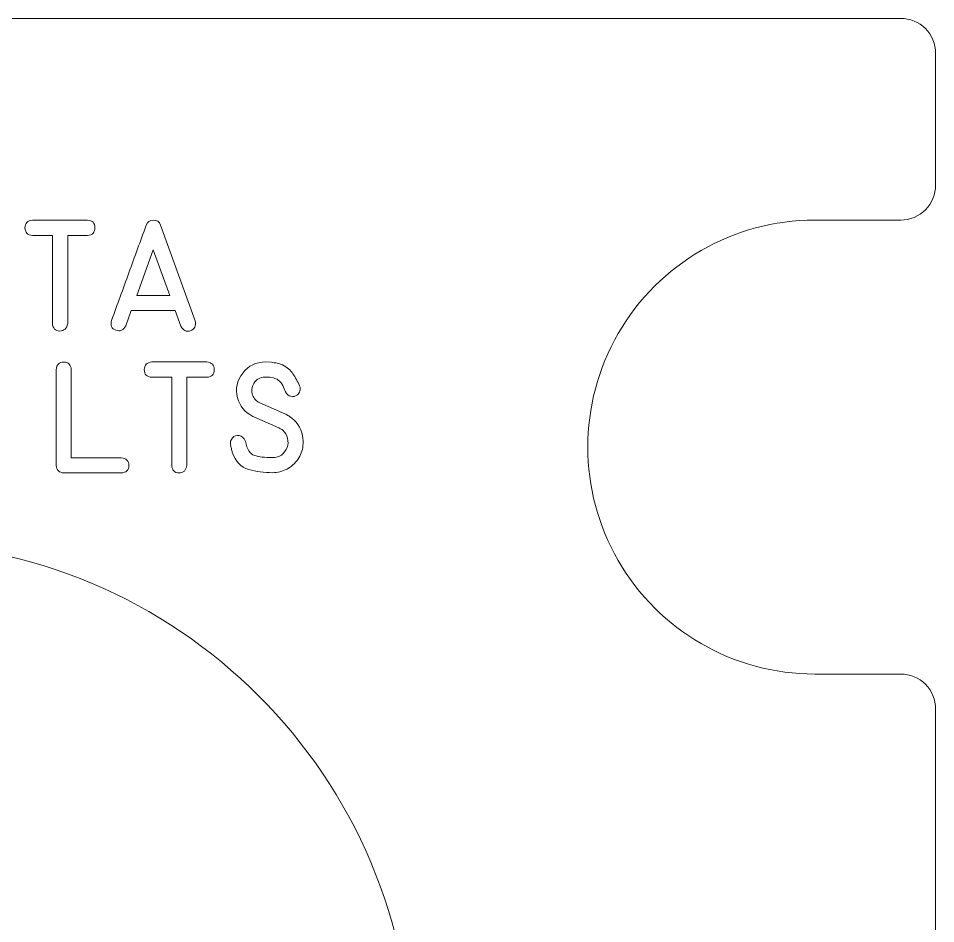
# Model space of a CAD drawing. Header units: millimetres. Extents: x -72 to 72, y -60 to 60.
# Drawn here: x 45.45 to 71.73, y 34.3 to 60.22 of the extents above; entities that cross this region are included whole.
import ezdxf

# ---------------------------------------------------------------- set-up
doc = ezdxf.new("R2010")
doc.units = ezdxf.units.MM
for name, color, linetype in [('CUT', 7, 'Continuous'), ('ENGRAVE', 1, 'Continuous'), ('KNOB_REF_DO_NOT_CUT', 8, 'Continuous')]:
    doc.layers.add(name, color=color, linetype=linetype)

msp = doc.modelspace()

# ---------------------------------------------------------------- linework, layer by layer
at = {"layer": 'CUT', "lineweight": 9}
msp.add_open_spline([(70.6599, -60.1342), (70.9361, -60.152), (71.2072, -60.0547), (71.409, -59.8654), (71.409, -59.8654), (71.6108, -59.676), (71.7252, -59.413), (71.725, -59.1363), (71.725, -59.1363), (71.725, -59.1363), (71.725, -45.2787), (71.725, -45.2787), (71.725, -45.2787), (71.7248, -45.0133), (71.6193, -44.7589), (71.4315, -44.5713), (71.4315, -44.5713), (71.2437, -44.3838), (70.9904, -44.2785), (70.725, -44.2787), (70.725, -44.2787), (70.725, -44.2787), (68.2625, -44.2787), (68.2625, -44.2787), (68.2625, -44.2787), (65.9403, -44.2787), (63.7945, -43.0398), (62.6333, -41.0287), (62.6333, -41.0287), (61.4722, -39.0176), (61.4722, -36.5398), (62.6333, -34.5287), (62.6333, -34.5287), (63.7945, -32.5176), (65.9403, -31.2787), (68.2625, -31.2787), (68.2625, -31.2787), (68.2625, -31.2787), (70.725, -31.2787), (70.725, -31.2787), (70.725, -31.2787), (70.9904, -31.2785), (71.2448, -31.173), (71.4324, -30.9852), (71.4324, -30.9852), (71.6199, -30.7974), (71.7252, -30.5441), (71.725, -30.2787), (71.725, -30.2787), (71.725, -30.2787), (71.725, 40.4463), (71.725, 40.4463), (71.725, 40.4463), (71.7248, 40.7117), (71.6193, 40.9661), (71.4315, 41.1537), (71.4315, 41.1537), (71.2437, 41.3412), (70.9904, 41.4465), (70.725, 41.4463), (70.725, 41.4463), (70.725, 41.4463), (68.2625, 41.4463), (68.2625, 41.4463), (68.2625, 41.4463), (65.9403, 41.4463), (63.7945, 42.6852), (62.6333, 44.6963), (62.6333, 44.6963), (61.4722, 46.7074), (61.4722, 49.1852), (62.6333, 51.1963), (62.6333, 51.1963), (63.7945, 53.2074), (65.9403, 54.4463), (68.2625, 54.4463), (68.2625, 54.4463), (68.2625, 54.4463), (70.725, 54.4463), (70.725, 54.4463), (70.725, 54.4463), (70.9904, 54.4465), (71.2448, 54.552), (71.4324, 54.7398), (71.4324, 54.7398), (71.6199, 54.9276), (71.7252, 55.1809), (71.725, 55.4463), (71.725, 55.4463), (71.725, 55.4463), (71.725, 59.2206), (71.725, 59.2206), (71.725, 59.2206), (71.7248, 59.486), (71.6193, 59.7404), (71.4315, 59.928), (71.4315, 59.928), (71.2437, 60.1155), (70.9904, 60.2208), (70.725, 60.2206), (70.725, 60.2206), (70.725, 60.2206), (-70.725, 60.2206), (-70.725, 60.2206), (-70.725, 60.2206), (-70.9904, 60.2204), (-71.2448, 60.1148), (-71.4324, 59.9271), (-71.4324, 59.9271), (-71.6199, 59.7393), (-71.7252, 59.486), (-71.725, 59.2206), (-71.725, 59.2206), (-71.725, 59.2206), (-71.725, 55.4463), (-71.725, 55.4463), (-71.725, 55.4463), (-71.7248, 55.1809), (-71.6192, 54.9265), (-71.4315, 54.7389), (-71.4315, 54.7389), (-71.2437, 54.5514), (-70.9904, 54.4461), (-70.725, 54.4463), (-70.725, 54.4463), (-70.725, 54.4463), (-68.2625, 54.4463), (-68.2625, 54.4463), (-68.2625, 54.4463), (-65.9403, 54.4463), (-63.7944, 53.2074), (-62.6333, 51.1963), (-62.6333, 51.1963), (-61.4722, 49.1852), (-61.4722, 46.7074), (-62.6333, 44.6963), (-62.6333, 44.6963), (-63.7944, 42.6852), (-65.9403, 41.4463), (-68.2625, 41.4463), (-68.2625, 41.4463), (-68.2625, 41.4463), (-70.725, 41.4463), (-70.725, 41.4463), (-70.725, 41.4463), (-70.9904, 41.4461), (-71.2448, 41.3405), (-71.4324, 41.1528), (-71.4324, 41.1528), (-71.6199, 40.965), (-71.7252, 40.7117), (-71.725, 40.4463), (-71.725, 40.4463), (-71.725, 40.4463), (-71.725, -30.2787), (-71.725, -30.2787), (-71.725, -30.2787), (-71.7248, -30.5441), (-71.6192, -30.7985), (-71.4315, -30.9861), (-71.4315, -30.9861), (-71.2437, -31.1736), (-70.9904, -31.2789), (-70.725, -31.2787), (-70.725, -31.2787), (-70.725, -31.2787), (-68.2625, -31.2787), (-68.2625, -31.2787), (-68.2625, -31.2787), (-65.9403, -31.2787), (-63.7944, -32.5176), (-62.6333, -34.5287), (-62.6333, -34.5287), (-61.4722, -36.5398), (-61.4722, -39.0176), (-62.6333, -41.0287), (-62.6333, -41.0287), (-63.7944, -43.0398), (-65.9403, -44.2787), (-68.2625, -44.2787), (-68.2625, -44.2787), (-68.2625, -44.2787), (-70.725, -44.2787), (-70.725, -44.2787), (-70.725, -44.2787), (-70.9904, -44.2789), (-71.2448, -44.3845), (-71.4324, -44.5722), (-71.4324, -44.5722), (-71.6199, -44.76), (-71.7252, -45.0133), (-71.725, -45.2787), (-71.725, -45.2787), (-71.725, -45.2787), (-71.725, -49.9113), (-71.725, -49.9113), (-71.725, -49.9113), (-71.7247, -50.4387), (-71.3163, -50.8752), (-70.7901, -50.9092), (-70.7901, -50.9092), (-70.7901, -50.9092), (70.6599, -60.1342), (70.6599, -60.1342)], degree=3, knots=[0, 0, 0, 0, 0.0192308, 0.0192308, 0.0192308, 0.0192308, 0.0384615, 0.0384615, 0.0384615, 0.0384615, 0.0576923, 0.0576923, 0.0576923, 0.0576923, 0.0769231, 0.0769231, 0.0769231, 0.0769231, 0.0961538, 0.0961538, 0.0961538, 0.0961538, 0.1153846, 0.1153846, 0.1153846, 0.1153846, 0.1346154, 0.1346154, 0.1346154, 0.1346154, 0.1538462, 0.1538462, 0.1538462, 0.1538462, 0.1730769, 0.1730769, 0.1730769, 0.1730769, 0.1923077, 0.1923077, 0.1923077, 0.1923077, 0.2115385, 0.2115385, 0.2115385, 0.2115385, 0.2307692, 0.2307692, 0.2307692, 0.2307692, 0.25, 0.25, 0.25, 0.25, 0.2692308, 0.2692308, 0.2692308, 0.2692308, 0.2884615, 0.2884615, 0.2884615, 0.2884615, 0.3076923, 0.3076923, 0.3076923, 0.3076923, 0.3269231, 0.3269231, 0.3269231, 0.3269231, 0.3461538, 0.3461538, 0.3461538, 0.3461538, 0.3653846, 0.3653846, 0.3653846, 0.3653846, 0.3846154, 0.3846154, 0.3846154, 0.3846154, 0.4038462, 0.4038462, 0.4038462, 0.4038462, 0.4230769, 0.4230769, 0.4230769, 0.4230769, 0.4423077, 0.4423077, 0.4423077, 0.4423077, 0.4615385, 0.4615385, 0.4615385, 0.4615385, 0.4807692, 0.4807692, 0.4807692, 0.4807692, 0.5, 0.5, 0.5, 0.5, 0.5192308, 0.5192308, 0.5192308, 0.5192308, 0.5384615, 0.5384615, 0.5384615, 0.5384615, 0.5576923, 0.5576923, 0.5576923, 0.5576923, 0.5769231, 0.5769231, 0.5769231, 0.5769231, 0.5961538, 0.5961538, 0.5961538, 0.5961538, 0.6153846, 0.6153846, 0.6153846, 0.6153846, 0.6346154, 0.6346154, 0.6346154, 0.6346154, 0.6538462, 0.6538462, 0.6538462, 0.6538462, 0.6730769, 0.6730769, 0.6730769, 0.6730769, 0.6923077, 0.6923077, 0.6923077, 0.6923077, 0.7115385, 0.7115385, 0.7115385, 0.7115385, 0.7307692, 0.7307692, 0.7307692, 0.7307692, 0.75, 0.75, 0.75, 0.75, 0.7692308, 0.7692308, 0.7692308, 0.7692308, 0.7884615, 0.7884615, 0.7884615, 0.7884615, 0.8076923, 0.8076923, 0.8076923, 0.8076923, 0.8269231, 0.8269231, 0.8269231, 0.8269231, 0.8461538, 0.8461538, 0.8461538, 0.8461538, 0.8653846, 0.8653846, 0.8653846, 0.8653846, 0.8846154, 0.8846154, 0.8846154, 0.8846154, 0.9038462, 0.9038462, 0.9038462, 0.9038462, 0.9230769, 0.9230769, 0.9230769, 0.9230769, 0.9423077, 0.9423077, 0.9423077, 0.9423077, 0.9615385, 0.9615385, 0.9615385, 0.9615385, 1, 1, 1, 1], dxfattribs=at)
at = {"layer": 'ENGRAVE', "lineweight": 9}
for points, knots in [([(46.4261, 51.4861), (46.4261, 51.4861), (46.4261, 54.007), (46.4261, 54.007), (46.4261, 54.007), (46.4261, 54.007), (45.8573, 54.007), (45.8573, 54.007), (45.8573, 54.007), (45.7128, 54.0181), (45.6403, 54.0911), (45.6408, 54.2245), (45.6408, 54.2245), (45.6414, 54.3584), (45.7139, 54.4319), (45.8573, 54.4441), (45.8573, 54.4441), (45.8573, 54.4441), (47.431, 54.4441), (47.431, 54.4441), (47.431, 54.4441), (47.5733, 54.433), (47.6453, 54.3594), (47.6458, 54.2245), (47.6458, 54.2245), (47.6464, 54.0901), (47.5744, 54.0171), (47.431, 54.007), (47.431, 54.007), (47.431, 54.007), (46.8637, 54.007), (46.8637, 54.007), (46.8637, 54.007), (46.8637, 54.007), (46.8637, 51.4861), (46.8637, 51.4861), (46.8637, 51.4861), (46.8399, 51.3395), (46.7637, 51.267), (46.6346, 51.2691), (46.6346, 51.2691), (46.506, 51.2712), (46.4367, 51.3437), (46.4261, 51.4861)], [0, 0, 0, 0, 0.0833333, 0.0833333, 0.0833333, 0.0833333, 0.1666667, 0.1666667, 0.1666667, 0.1666667, 0.25, 0.25, 0.25, 0.25, 0.3333333, 0.3333333, 0.3333333, 0.3333333, 0.4166667, 0.4166667, 0.4166667, 0.4166667, 0.5, 0.5, 0.5, 0.5, 0.5833333, 0.5833333, 0.5833333, 0.5833333, 0.6666667, 0.6666667, 0.6666667, 0.6666667, 0.75, 0.75, 0.75, 0.75, 0.8333333, 0.8333333, 0.8333333, 0.8333333, 1, 1, 1, 1]), ([(48.1194, 51.5681), (48.2845, 52.0242), (48.4501, 52.4798), (48.6158, 52.9349), (48.6158, 52.9349), (48.7819, 53.39), (48.9481, 53.8456), (49.1142, 54.3012), (49.1142, 54.3012), (49.1486, 54.3954), (49.2164, 54.443), (49.3174, 54.4441), (49.3174, 54.4441), (49.419, 54.4452), (49.4873, 54.3975), (49.5222, 54.3012), (49.5222, 54.3012), (49.5222, 54.3012), (50.516, 51.5607), (50.516, 51.5607), (50.516, 51.5607), (50.5467, 51.4146), (50.5023, 51.321), (50.3827, 51.2786), (50.3827, 51.2786), (50.2625, 51.2358), (50.1705, 51.2797), (50.1048, 51.4088), (50.1048, 51.4088), (50.1048, 51.4088), (49.9456, 51.8522), (49.9456, 51.8522), (49.9456, 51.8522), (49.9456, 51.8522), (48.6819, 51.8522), (48.6819, 51.8522), (48.6819, 51.8522), (48.6819, 51.8522), (48.5269, 51.4194), (48.5269, 51.4194), (48.5269, 51.4194), (48.4607, 51.2892), (48.3665, 51.2469), (48.2448, 51.2919), (48.2448, 51.2919), (48.1226, 51.3363), (48.0808, 51.4289), (48.1194, 51.5681)], [0, 0, 0, 0, 0.0769231, 0.0769231, 0.0769231, 0.0769231, 0.1538462, 0.1538462, 0.1538462, 0.1538462, 0.2307692, 0.2307692, 0.2307692, 0.2307692, 0.3076923, 0.3076923, 0.3076923, 0.3076923, 0.3846154, 0.3846154, 0.3846154, 0.3846154, 0.4615385, 0.4615385, 0.4615385, 0.4615385, 0.5384615, 0.5384615, 0.5384615, 0.5384615, 0.6153846, 0.6153846, 0.6153846, 0.6153846, 0.6923077, 0.6923077, 0.6923077, 0.6923077, 0.7692308, 0.7692308, 0.7692308, 0.7692308, 0.8461538, 0.8461538, 0.8461538, 0.8461538, 1, 1, 1, 1]), ([(49.7873, 52.2877), (49.7873, 52.2877), (49.3159, 53.59), (49.3159, 53.59), (49.3159, 53.59), (49.3159, 53.59), (48.8417, 52.2877), (48.8417, 52.2877), (48.8417, 52.2877), (48.8417, 52.2877), (49.7873, 52.2877), (49.7873, 52.2877)], [0, 0, 0, 0, 0.25, 0.25, 0.25, 0.25, 0.5, 0.5, 0.5, 0.5, 1, 1, 1, 1]), ([(49.3159, 53.59), (49.3159, 53.59), (49.7873, 52.2877), (49.7873, 52.2877), (49.7873, 52.2877), (49.7873, 52.2877), (49.3159, 53.59), (49.3159, 53.59)], [0, 0, 0, 0, 0.3333333, 0.3333333, 0.3333333, 0.3333333, 1, 1, 1, 1]), ([(46.7503, 47.2052), (46.6233, 47.2137), (46.5498, 47.2851), (46.5302, 47.4206), (46.5302, 47.4206), (46.5302, 47.4206), (46.5302, 50.1617), (46.5302, 50.1617), (46.5302, 50.1617), (46.5519, 50.3104), (46.6276, 50.3834), (46.7567, 50.3813), (46.7567, 50.3813), (46.8858, 50.3786), (46.9562, 50.3051), (46.9673, 50.1617), (46.9673, 50.1617), (46.9673, 50.1617), (46.9673, 47.6381), (46.9673, 47.6381), (46.9673, 47.6381), (46.9673, 47.6381), (48.3982, 47.6391), (48.3982, 47.6391), (48.3982, 47.6391), (48.5453, 47.6227), (48.6178, 47.5486), (48.6162, 47.4169), (48.6162, 47.4169), (48.6146, 47.2851), (48.5416, 47.2147), (48.3966, 47.2052), (48.3966, 47.2052), (48.3966, 47.2052), (46.7503, 47.2052), (46.7503, 47.2052)], [0, 0, 0, 0, 0.1, 0.1, 0.1, 0.1, 0.2, 0.2, 0.2, 0.2, 0.3, 0.3, 0.3, 0.3, 0.4, 0.4, 0.4, 0.4, 0.5, 0.5, 0.5, 0.5, 0.6, 0.6, 0.6, 0.6, 0.7, 0.7, 0.7, 0.7, 0.8, 0.8, 0.8, 0.8, 1, 1, 1, 1]), ([(49.8428, 47.4238), (49.8428, 47.4238), (49.8428, 49.9447), (49.8428, 49.9447), (49.8428, 49.9447), (49.8428, 49.9447), (49.274, 49.9447), (49.274, 49.9447), (49.274, 49.9447), (49.1295, 49.9558), (49.057, 50.0288), (49.0575, 50.1622), (49.0575, 50.1622), (49.0581, 50.2961), (49.1306, 50.3696), (49.274, 50.3818), (49.274, 50.3818), (49.274, 50.3818), (50.8477, 50.3818), (50.8477, 50.3818), (50.8477, 50.3818), (50.99, 50.3707), (51.062, 50.2971), (51.0625, 50.1622), (51.0625, 50.1622), (51.0631, 50.0278), (50.9911, 49.9548), (50.8477, 49.9447), (50.8477, 49.9447), (50.8477, 49.9447), (50.2804, 49.9447), (50.2804, 49.9447), (50.2804, 49.9447), (50.2804, 49.9447), (50.2804, 47.4238), (50.2804, 47.4238), (50.2804, 47.4238), (50.2566, 47.2772), (50.1804, 47.2047), (50.0513, 47.2068), (50.0513, 47.2068), (49.9227, 47.2089), (49.8534, 47.2814), (49.8428, 47.4238)], [0, 0, 0, 0, 0.0833333, 0.0833333, 0.0833333, 0.0833333, 0.1666667, 0.1666667, 0.1666667, 0.1666667, 0.25, 0.25, 0.25, 0.25, 0.3333333, 0.3333333, 0.3333333, 0.3333333, 0.4166667, 0.4166667, 0.4166667, 0.4166667, 0.5, 0.5, 0.5, 0.5, 0.5833333, 0.5833333, 0.5833333, 0.5833333, 0.6666667, 0.6666667, 0.6666667, 0.6666667, 0.75, 0.75, 0.75, 0.75, 0.8333333, 0.8333333, 0.8333333, 0.8333333, 1, 1, 1, 1]), ([(53.0845, 48.8964), (53.0845, 48.8964), (53.1093, 48.8858), (53.1093, 48.8858), (53.1093, 48.8858), (53.1093, 48.8858), (53.1374, 48.8721), (53.1374, 48.8721), (53.1374, 48.8721), (53.1374, 48.8721), (53.1622, 48.8578), (53.1622, 48.8578), (53.1622, 48.8578), (53.1691, 48.8525), (53.1776, 48.8477), (53.1861, 48.843), (53.1861, 48.843), (53.1951, 48.8388), (53.2035, 48.8335), (53.212, 48.8287), (53.212, 48.8287), (53.4162, 48.6943), (53.5432, 48.508), (53.5914, 48.2704), (53.5914, 48.2704), (53.6099, 48.1773), (53.6142, 48.0815), (53.6041, 47.9836), (53.6041, 47.9836), (53.5872, 47.8429), (53.538, 47.7132), (53.4559, 47.5936), (53.4559, 47.5936), (53.3739, 47.474), (53.2707, 47.382), (53.1469, 47.3169), (53.1469, 47.3169), (53.0135, 47.2465), (52.8754, 47.2116), (52.7326, 47.2116), (52.7326, 47.2116), (52.4928, 47.2116), (52.2642, 47.2423), (52.0457, 47.3036), (52.0457, 47.3036), (51.8277, 47.365), (51.6721, 47.5296), (51.5795, 47.7974), (51.5795, 47.7974), (51.5668, 47.8317), (51.5578, 47.8667), (51.5515, 47.9027), (51.5515, 47.9027), (51.5451, 47.9392), (51.5377, 47.9752), (51.5298, 48.0117), (51.5298, 48.0117), (51.5144, 48.0857), (51.5324, 48.1514), (51.5848, 48.2085), (51.5848, 48.2085), (51.6367, 48.2651), (51.7017, 48.2868), (51.779, 48.2736), (51.779, 48.2736), (51.861, 48.2567), (51.9176, 48.2064), (51.9499, 48.1217), (51.9499, 48.1217), (51.9499, 48.1217), (51.9547, 48.1074), (51.9547, 48.1074), (51.9547, 48.1074), (52.0039, 47.8831), (52.0907, 47.7492), (52.214, 47.7058), (52.214, 47.7058), (52.3378, 47.6624), (52.5093, 47.6428), (52.7294, 47.6471), (52.7294, 47.6471), (52.9321, 47.6471), (53.0712, 47.7423), (53.1469, 47.9323), (53.1469, 47.9323), (53.1797, 48.017), (53.185, 48.1053), (53.1622, 48.1969), (53.1622, 48.1969), (53.1395, 48.2879), (53.0945, 48.3646), (53.0273, 48.4255), (53.0273, 48.4255), (52.9971, 48.4514), (52.958, 48.4752), (52.9093, 48.498), (52.9093, 48.498), (52.9093, 48.498), (52.1918, 48.8128), (52.1918, 48.8128), (52.1918, 48.8128), (52.1918, 48.8128), (52.1685, 48.8255), (52.1685, 48.8255), (52.1685, 48.8255), (51.9335, 48.9493), (51.788, 49.1256), (51.7314, 49.3542), (51.7314, 49.3542), (51.6621, 49.6187), (51.7102, 49.8558), (51.8764, 50.0664), (51.8764, 50.0664), (52.042, 50.2765), (52.26, 50.3818), (52.5294, 50.3818), (52.5294, 50.3818), (52.5294, 50.3818), (52.7003, 50.377), (52.7003, 50.377), (52.7003, 50.377), (52.7558, 50.367), (52.8098, 50.3569), (52.8611, 50.3469), (52.8611, 50.3469), (52.913, 50.3374), (52.9654, 50.3204), (53.0178, 50.2966), (53.0178, 50.2966), (53.148, 50.2358), (53.248, 50.1516), (53.3173, 50.0453), (53.3173, 50.0453), (53.3866, 49.9389), (53.4491, 49.8235), (53.5046, 49.6997), (53.5046, 49.6997), (53.5099, 49.6881), (53.5147, 49.6748), (53.5189, 49.6595), (53.5189, 49.6595), (53.53, 49.6087), (53.5247, 49.5627), (53.503, 49.5214), (53.503, 49.5214), (53.4909, 49.4954), (53.4776, 49.4759), (53.4644, 49.4626), (53.4644, 49.4626), (53.4512, 49.4489), (53.4401, 49.4399), (53.4321, 49.4346), (53.4321, 49.4346), (53.3781, 49.3965), (53.3194, 49.3849), (53.2554, 49.4007), (53.2554, 49.4007), (53.1908, 49.415), (53.1421, 49.4563), (53.1077, 49.5246), (53.1077, 49.5246), (53.0808, 49.5843), (53.0522, 49.6457), (53.022, 49.7082), (53.022, 49.7082), (52.9913, 49.7706), (52.9485, 49.8225), (52.894, 49.8643), (52.894, 49.8643), (52.8712, 49.8807), (52.849, 49.8929), (52.8278, 49.9003), (52.8278, 49.9003), (52.8066, 49.9082), (52.7834, 49.9167), (52.7574, 49.9262), (52.7574, 49.9262), (52.7574, 49.9262), (52.6569, 49.9431), (52.6569, 49.9431), (52.6569, 49.9431), (52.6569, 49.9431), (52.514, 49.9479), (52.514, 49.9479), (52.514, 49.9479), (52.3754, 49.9458), (52.2695, 49.886), (52.1965, 49.768), (52.1965, 49.768), (52.1468, 49.6923), (52.1283, 49.6082), (52.1404, 49.515), (52.1404, 49.515), (52.1547, 49.4007), (52.2087, 49.3118), (52.3018, 49.2483), (52.3018, 49.2483), (52.3061, 49.2457), (52.3103, 49.242), (52.3156, 49.2383), (52.3156, 49.2383), (52.3209, 49.2351), (52.3267, 49.2314), (52.3325, 49.2282), (52.3325, 49.2282), (52.3325, 49.2282), (52.35, 49.2208), (52.35, 49.2208), (52.35, 49.2208), (52.35, 49.2208), (52.3685, 49.2129), (52.3685, 49.2129), (52.3685, 49.2129), (52.3685, 49.2129), (53.0845, 48.8964), (53.0845, 48.8964)], [0, 0, 0, 0, 0.0181818, 0.0181818, 0.0181818, 0.0181818, 0.0363636, 0.0363636, 0.0363636, 0.0363636, 0.0545455, 0.0545455, 0.0545455, 0.0545455, 0.0727273, 0.0727273, 0.0727273, 0.0727273, 0.0909091, 0.0909091, 0.0909091, 0.0909091, 0.1090909, 0.1090909, 0.1090909, 0.1090909, 0.1272727, 0.1272727, 0.1272727, 0.1272727, 0.1454545, 0.1454545, 0.1454545, 0.1454545, 0.1636364, 0.1636364, 0.1636364, 0.1636364, 0.1818182, 0.1818182, 0.1818182, 0.1818182, 0.2, 0.2, 0.2, 0.2, 0.2181818, 0.2181818, 0.2181818, 0.2181818, 0.2363636, 0.2363636, 0.2363636, 0.2363636, 0.2545455, 0.2545455, 0.2545455, 0.2545455, 0.2727273, 0.2727273, 0.2727273, 0.2727273, 0.2909091, 0.2909091, 0.2909091, 0.2909091, 0.3090909, 0.3090909, 0.3090909, 0.3090909, 0.3272727, 0.3272727, 0.3272727, 0.3272727, 0.3454545, 0.3454545, 0.3454545, 0.3454545, 0.3636364, 0.3636364, 0.3636364, 0.3636364, 0.3818182, 0.3818182, 0.3818182, 0.3818182, 0.4, 0.4, 0.4, 0.4, 0.4181818, 0.4181818, 0.4181818, 0.4181818, 0.4363636, 0.4363636, 0.4363636, 0.4363636, 0.4545455, 0.4545455, 0.4545455, 0.4545455, 0.4727273, 0.4727273, 0.4727273, 0.4727273, 0.4909091, 0.4909091, 0.4909091, 0.4909091, 0.5090909, 0.5090909, 0.5090909, 0.5090909, 0.5272727, 0.5272727, 0.5272727, 0.5272727, 0.5454545, 0.5454545, 0.5454545, 0.5454545, 0.5636364, 0.5636364, 0.5636364, 0.5636364, 0.5818182, 0.5818182, 0.5818182, 0.5818182, 0.6, 0.6, 0.6, 0.6, 0.6181818, 0.6181818, 0.6181818, 0.6181818, 0.6363636, 0.6363636, 0.6363636, 0.6363636, 0.6545455, 0.6545455, 0.6545455, 0.6545455, 0.6727273, 0.6727273, 0.6727273, 0.6727273, 0.6909091, 0.6909091, 0.6909091, 0.6909091, 0.7090909, 0.7090909, 0.7090909, 0.7090909, 0.7272727, 0.7272727, 0.7272727, 0.7272727, 0.7454545, 0.7454545, 0.7454545, 0.7454545, 0.7636364, 0.7636364, 0.7636364, 0.7636364, 0.7818182, 0.7818182, 0.7818182, 0.7818182, 0.8, 0.8, 0.8, 0.8, 0.8181818, 0.8181818, 0.8181818, 0.8181818, 0.8363636, 0.8363636, 0.8363636, 0.8363636, 0.8545455, 0.8545455, 0.8545455, 0.8545455, 0.8727273, 0.8727273, 0.8727273, 0.8727273, 0.8909091, 0.8909091, 0.8909091, 0.8909091, 0.9090909, 0.9090909, 0.9090909, 0.9090909, 0.9272727, 0.9272727, 0.9272727, 0.9272727, 0.9454545, 0.9454545, 0.9454545, 0.9454545, 0.9636364, 0.9636364, 0.9636364, 0.9636364, 1, 1, 1, 1])]:
    msp.add_open_spline(points, degree=3, knots=knots, dxfattribs=at)
at = {"layer": 'KNOB_REF_DO_NOT_CUT', "lineweight": 9}
msp.add_ellipse((41.7253, 30.2206), major_axis=(15.0003, 0), ratio=0.99998, dxfattribs=at)

doc.saveas('drawing.dxf')
